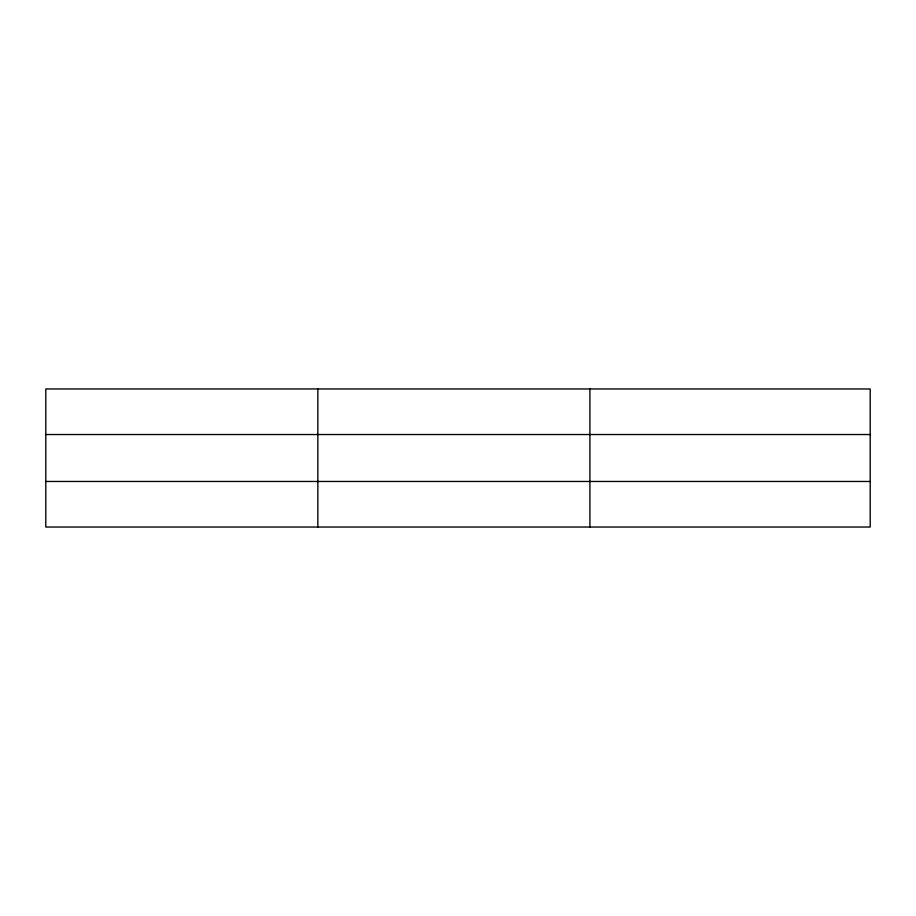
<?xml version="1.0" encoding="UTF-8"?>
<svg xmlns="http://www.w3.org/2000/svg" width="916" height="916" viewBox="0 0 916 916"><rect width="100%" height="100%" fill="white"/><g stroke="black" fill="none" stroke-linecap="round" stroke-linejoin="round"><path stroke-width="1.37" d="M317.852 527.032L317.852 388.968M589.904 527.032L589.904 388.968M870.2 481.473L870.2 527.032L45.8 527.032L45.8 388.968L870.2 388.968L870.2 481.473L45.8 481.473M45.8 434.528L870.2 434.528"/></g></svg>
